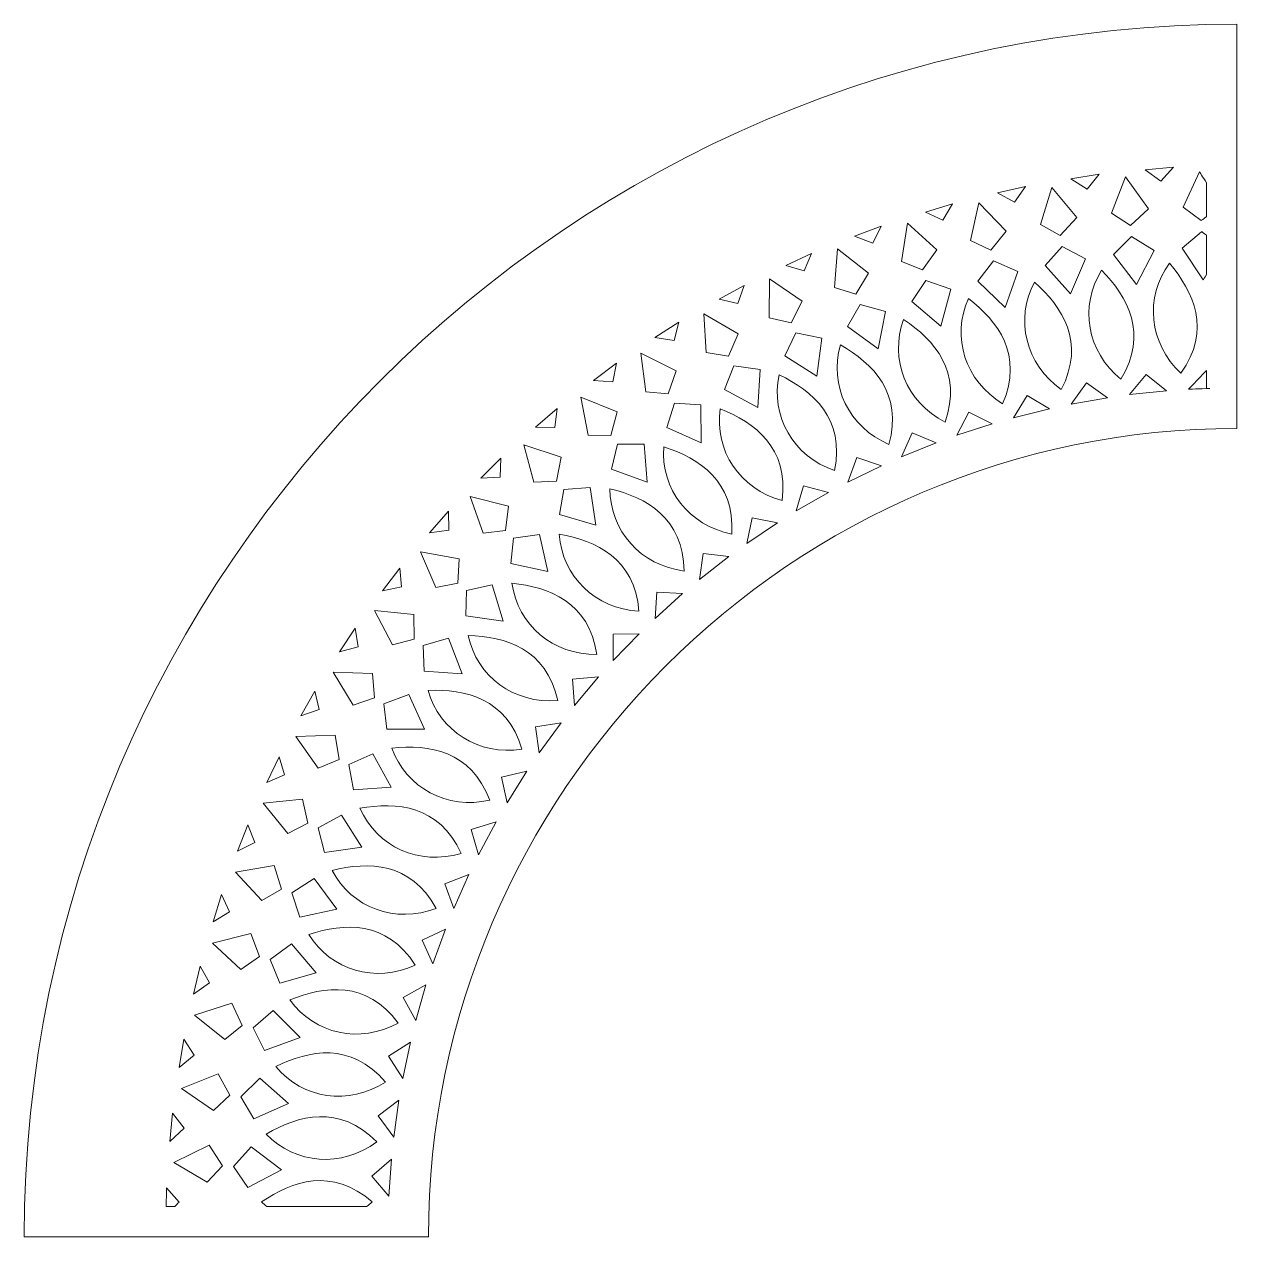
# Model space of a CAD drawing. Header units: millimetres. Extents: x -3527 to 3527, y -2807 to 2334.
# Drawn here: x -3527 to -2927, y 1734 to 2334 of the extents above; entities that cross this region are included whole.
import ezdxf

# ---------------------------------------------------------------- set-up
doc = ezdxf.new("R2010")
doc.units = ezdxf.units.MM
doc.header["$MEASUREMENT"] = 0
doc.layers.add('Katman 1', color=7, linetype='Continuous')

msp = doc.modelspace()

# ---------------------------------------------------------------- linework, layer by layer
at = {"layer": 'Katman 1', "color": 250, "lineweight": 20}
for points in [[(-3526.5674, 1734.3798), (-3526.5674, 2064.3809), (-3256.5676, 2334.3808), (-2926.5674, 2334.3808)], [(-2926.5674, 2334.3808), (-2926.5674, 2334.3808), (-2926.5674, 2134.3808), (-2926.5674, 2134.3808)], [(-2941.5675, 2239.2562), (-2941.5675, 2239.2562), (-2941.5675, 2255.8973), (-2941.5675, 2255.8973)], [(-2941.5675, 2210.4823), (-2941.5675, 2210.4823), (-2941.5675, 2230.0062), (-2941.5675, 2230.0062)], [(-2941.5675, 2154.112), (-2941.5675, 2154.112), (-2941.5675, 2163.0674), (-2941.5675, 2163.0674)], [(-3326.5674, 1734.3798), (-3326.5674, 1954.381), (-3146.5676, 2134.3808), (-2926.5674, 2134.3808)], [(-3456.3565, 1749.3798), (-3456.3565, 1749.3798), (-3451.9875, 1749.3798), (-3451.9875, 1749.3798)], [(-3406.5537, 1749.3798), (-3406.5537, 1749.3798), (-3357.1308, 1749.3798), (-3357.1308, 1749.3798)], [(-3526.5674, 1734.3798), (-3526.5674, 1734.3798), (-3326.5674, 1734.3798), (-3326.5674, 1734.3798)]]:
    msp.add_open_spline(points, degree=3, dxfattribs=at)
for points, knots in [([(-2957.8041, 2263.5831), (-2957.8041, 2263.5831), (-2971.8685, 2262.4131), (-2971.8685, 2262.4131), (-2971.8685, 2262.4131), (-2964.1802, 2256.7189), (-2964.1802, 2256.7189), (-2964.1802, 2256.7189), (-2957.8041, 2263.5831), (-2957.8041, 2263.5831)], [0, 0, 0, 0, 0.33333333, 0.33333333, 0.33333333, 0.66666667, 0.66666667, 0.66666667, 1, 1, 1, 1]), ([(-2994.6433, 2260.1151), (-2994.6433, 2260.1151), (-3008.5919, 2257.9668), (-3008.5919, 2257.9668), (-3008.5919, 2257.9668), (-3000.5252, 2252.8228), (-3000.5252, 2252.8228), (-3000.5252, 2252.8228), (-2994.6433, 2260.1151), (-2994.6433, 2260.1151)], [0, 0, 0, 0, 0.33333333, 0.33333333, 0.33333333, 0.66666667, 0.66666667, 0.66666667, 1, 1, 1, 1]), ([(-2981.686, 2258.7987), (-2981.686, 2258.7987), (-2970.2545, 2243.001), (-2970.2545, 2243.001), (-2970.2545, 2243.001), (-2979.1581, 2234.7467), (-2979.1581, 2234.7467), (-2979.1581, 2234.7467), (-2988.486, 2240.8553), (-2988.486, 2240.8553), (-2988.486, 2240.8553), (-2981.686, 2258.7987), (-2981.686, 2258.7987)], [0, 0, 0, 0, 0.25, 0.25, 0.25, 0.5, 0.5, 0.5, 0.75, 0.75, 0.75, 1, 1, 1, 1]), ([(-2941.5675, 2239.2562), (-2943.0217, 2238.0857), (-2944.1262, 2237.1965), (-2944.1262, 2237.1965), (-2944.1262, 2237.1965), (-2953.0054, 2243.9408), (-2953.0054, 2243.9408), (-2953.0054, 2243.9408), (-2944.9701, 2261.3659), (-2944.9701, 2261.3659), (-2944.9701, 2261.3659), (-2943.4445, 2258.9139), (-2941.5675, 2255.8973)], [0, 0, 0, 0, 0.25, 0.25, 0.25, 0.5, 0.5, 0.5, 0.75, 0.75, 0.75, 1, 1, 1, 1]), ([(-3031.1509, 2254.0857), (-3031.1509, 2254.0857), (-3044.9156, 2250.9697), (-3044.9156, 2250.9697), (-3044.9156, 2250.9697), (-3036.5098, 2246.4009), (-3036.5098, 2246.4009), (-3036.5098, 2246.4009), (-3031.1509, 2254.0857), (-3031.1509, 2254.0857)], [0, 0, 0, 0, 0.33333333, 0.33333333, 0.33333333, 0.66666667, 0.66666667, 0.66666667, 1, 1, 1, 1]), ([(-3018.1334, 2253.6763), (-3018.1334, 2253.6763), (-3005.6277, 2238.7146), (-3005.6277, 2238.7146), (-3005.6277, 2238.7146), (-3013.9338, 2229.8593), (-3013.9338, 2229.8593), (-3013.9338, 2229.8593), (-3023.6651, 2235.3024), (-3023.6651, 2235.3024), (-3023.6651, 2235.3024), (-3018.1334, 2253.6763), (-3018.1334, 2253.6763)], [0, 0, 0, 0, 0.25, 0.25, 0.25, 0.5, 0.5, 0.5, 0.75, 0.75, 0.75, 1, 1, 1, 1]), ([(-3067.149, 2245.5243), (-3067.149, 2245.5243), (-3080.6628, 2241.4557), (-3080.6628, 2241.4557), (-3080.6628, 2241.4557), (-3071.9587, 2237.4844), (-3071.9587, 2237.4844), (-3071.9587, 2237.4844), (-3067.149, 2245.5243), (-3067.149, 2245.5243)], [0, 0, 0, 0, 0.33333333, 0.33333333, 0.33333333, 0.66666667, 0.66666667, 0.66666667, 1, 1, 1, 1]), ([(-3054.1346, 2246.024), (-3054.1346, 2246.024), (-3040.6157, 2231.9711), (-3040.6157, 2231.9711), (-3040.6157, 2231.9711), (-3048.2839, 2222.5579), (-3048.2839, 2222.5579), (-3048.2839, 2222.5579), (-3058.3712, 2227.3089), (-3058.3712, 2227.3089), (-3058.3712, 2227.3089), (-3054.1346, 2246.024), (-3054.1346, 2246.024)], [0, 0, 0, 0, 0.25, 0.25, 0.25, 0.5, 0.5, 0.5, 0.75, 0.75, 0.75, 1, 1, 1, 1]), ([(-3102.4622, 2234.4727), (-3102.4622, 2234.4727), (-3115.6593, 2229.4714), (-3115.6593, 2229.4714), (-3115.6593, 2229.4714), (-3106.6994, 2226.1169), (-3106.6994, 2226.1169), (-3106.6994, 2226.1169), (-3102.4622, 2234.4727), (-3102.4622, 2234.4727)], [0, 0, 0, 0, 0.33333333, 0.33333333, 0.33333333, 0.66666667, 0.66666667, 0.66666667, 1, 1, 1, 1]), ([(-3089.5144, 2235.879), (-3089.5144, 2235.879), (-3075.0481, 2222.8033), (-3075.0481, 2222.8033), (-3075.0481, 2222.8033), (-3082.041, 2212.8782), (-3082.041, 2212.8782), (-3082.041, 2212.8782), (-3092.4351, 2216.914), (-3092.4351, 2216.914), (-3092.4351, 2216.914), (-3089.5144, 2235.879), (-3089.5144, 2235.879)], [0, 0, 0, 0, 0.25, 0.25, 0.25, 0.5, 0.5, 0.5, 0.75, 0.75, 0.75, 1, 1, 1, 1]), ([(-2978.584, 2229.2844), (-2978.584, 2229.2844), (-2967.4347, 2222.3973), (-2967.4347, 2222.3973), (-2967.4347, 2222.3973), (-2976.1001, 2205.6519), (-2976.1001, 2205.6519), (-2976.1001, 2205.6519), (-2987.6076, 2220.4445), (-2987.6076, 2220.4445), (-2987.6076, 2220.4445), (-2978.584, 2229.2844), (-2978.584, 2229.2844)], [0, 0, 0, 0, 0.25, 0.25, 0.25, 0.5, 0.5, 0.5, 0.75, 0.75, 0.75, 1, 1, 1, 1]), ([(-2941.5675, 2210.4823), (-2942.4899, 2208.9687), (-2943.1053, 2207.959), (-2943.1053, 2207.959), (-2943.1053, 2207.959), (-2953.5527, 2223.5185), (-2953.5527, 2223.5185), (-2953.5527, 2223.5185), (-2943.9344, 2231.7073), (-2943.9344, 2231.7073), (-2943.9344, 2231.7073), (-2942.944, 2230.9954), (-2941.5675, 2230.0062)], [0, 0, 0, 0, 0.25, 0.25, 0.25, 0.5, 0.5, 0.5, 0.75, 0.75, 0.75, 1, 1, 1, 1]), ([(-3136.9185, 2220.9847), (-3136.9185, 2220.9847), (-3149.7345, 2215.075), (-3149.7345, 2215.075), (-3149.7345, 2215.075), (-3140.5624, 2212.3537), (-3140.5624, 2212.3537), (-3140.5624, 2212.3537), (-3136.9185, 2220.9847), (-3136.9185, 2220.9847)], [0, 0, 0, 0, 0.33333333, 0.33333333, 0.33333333, 0.66666667, 0.66666667, 0.66666667, 1, 1, 1, 1]), ([(-3124.1003, 2223.2908), (-3124.1003, 2223.2908), (-3108.7572, 2211.2561), (-3108.7572, 2211.2561), (-3108.7572, 2211.2561), (-3115.0406, 2200.8673), (-3115.0406, 2200.8673), (-3115.0406, 2200.8673), (-3125.691, 2204.1682), (-3125.691, 2204.1682), (-3125.691, 2204.1682), (-3124.1003, 2223.2908), (-3124.1003, 2223.2908)], [0, 0, 0, 0, 0.25, 0.25, 0.25, 0.5, 0.5, 0.5, 0.75, 0.75, 0.75, 1, 1, 1, 1]), ([(-3012.9801, 2224.4503), (-3012.9801, 2224.4503), (-3001.3775, 2218.3578), (-3001.3775, 2218.3578), (-3001.3775, 2218.3578), (-3008.8537, 2201.0487), (-3008.8537, 2201.0487), (-3008.8537, 2201.0487), (-3021.365, 2215.0025), (-3021.365, 2215.0025), (-3021.365, 2215.0025), (-3012.9801, 2224.4503), (-3012.9801, 2224.4503)], [0, 0, 0, 0, 0.25, 0.25, 0.25, 0.5, 0.5, 0.5, 0.75, 0.75, 0.75, 1, 1, 1, 1]), ([(-3046.9551, 2217.2287), (-3046.9551, 2217.2287), (-3034.9559, 2211.9603), (-3034.9559, 2211.9603), (-3034.9559, 2211.9603), (-3041.2064, 2194.1719), (-3041.2064, 2194.1719), (-3041.2064, 2194.1719), (-3054.6607, 2207.219), (-3054.6607, 2207.219), (-3054.6607, 2207.219), (-3046.9551, 2217.2287), (-3046.9551, 2217.2287)], [0, 0, 0, 0, 0.25, 0.25, 0.25, 0.5, 0.5, 0.5, 0.75, 0.75, 0.75, 1, 1, 1, 1]), ([(-2959.9133, 2216.1549), (-2948.0412, 2202.0624), (-2938.9162, 2183.2372), (-2954.1842, 2161.6462), (-2970.0112, 2176.5267), (-2972.2382, 2199.2541), (-2959.9133, 2216.1549)], [0, 0, 0, 0, 0.5, 0.5, 0.5, 1, 1, 1, 1]), ([(-3157.7238, 2208.3206), (-3157.7238, 2208.3206), (-3141.5786, 2197.3855), (-3141.5786, 2197.3855), (-3141.5786, 2197.3855), (-3147.122, 2186.5838), (-3147.122, 2186.5838), (-3147.122, 2186.5838), (-3157.9767, 2189.1337), (-3157.9767, 2189.1337), (-3157.9767, 2189.1337), (-3157.7238, 2208.3206), (-3157.7238, 2208.3206)], [0, 0, 0, 0, 0.25, 0.25, 0.25, 0.5, 0.5, 0.5, 0.75, 0.75, 0.75, 1, 1, 1, 1]), ([(-2993.439, 2212.6552), (-2980.6127, 2199.4252), (-2970.1968, 2181.2824), (-2983.9215, 2158.6789), (-3000.748, 2172.4192), (-3004.555, 2194.9359), (-2993.439, 2212.6552)], [0, 0, 0, 0, 0.5, 0.5, 0.5, 1, 1, 1, 1]), ([(-3170.3499, 2205.126), (-3170.3499, 2205.126), (-3182.7225, 2198.3367), (-3182.7225, 2198.3367), (-3182.7225, 2198.3367), (-3173.3829, 2196.2618), (-3173.3829, 2196.2618), (-3173.3829, 2196.2618), (-3170.3499, 2205.126), (-3170.3499, 2205.126)], [0, 0, 0, 0, 0.33333333, 0.33333333, 0.33333333, 0.66666667, 0.66666667, 0.66666667, 1, 1, 1, 1]), ([(-3080.3437, 2207.6547), (-3080.3437, 2207.6547), (-3068.0062, 2203.2362), (-3068.0062, 2203.2362), (-3068.0062, 2203.2362), (-3073.0007, 2185.0551), (-3073.0007, 2185.0551), (-3073.0007, 2185.0551), (-3087.3322, 2197.1318), (-3087.3322, 2197.1318), (-3087.3322, 2197.1318), (-3080.3437, 2207.6547), (-3080.3437, 2207.6547)], [0, 0, 0, 0, 0.25, 0.25, 0.25, 0.5, 0.5, 0.5, 0.75, 0.75, 0.75, 1, 1, 1, 1]), ([(-3026.6389, 2206.8254), (-3012.921, 2194.5224), (-3001.2649, 2177.1503), (-3013.3794, 2153.6445), (-3031.1234, 2166.1776), (-3036.4918, 2188.3739), (-3026.6389, 2206.8254)], [0, 0, 0, 0, 0.5, 0.5, 0.5, 1, 1, 1, 1]), ([(-3059.3513, 2198.6939), (-3044.8086, 2187.3778), (-3031.969, 2170.8611), (-3042.4144, 2146.5675), (-3060.9894, 2157.8323), (-3067.893, 2179.6), (-3059.3513, 2198.6939)], [0, 0, 0, 0, 0.5, 0.5, 0.5, 1, 1, 1, 1]), ([(-3190.2212, 2191.0415), (-3190.2212, 2191.0415), (-3173.3524, 2181.2592), (-3173.3524, 2181.2592), (-3173.3524, 2181.2592), (-3178.1289, 2170.0971), (-3178.1289, 2170.0971), (-3178.1289, 2170.0971), (-3189.135, 2171.8837), (-3189.135, 2171.8837), (-3189.135, 2171.8837), (-3190.2212, 2191.0415), (-3190.2212, 2191.0415)], [0, 0, 0, 0, 0.25, 0.25, 0.25, 0.5, 0.5, 0.5, 0.75, 0.75, 0.75, 1, 1, 1, 1]), ([(-3112.9831, 2195.7749), (-3112.9831, 2195.7749), (-3100.3674, 2192.2278), (-3100.3674, 2192.2278), (-3100.3674, 2192.2278), (-3104.0815, 2173.7426), (-3104.0815, 2173.7426), (-3104.0815, 2173.7426), (-3119.2206, 2184.7902), (-3119.2206, 2184.7902), (-3119.2206, 2184.7902), (-3112.9831, 2195.7749), (-3112.9831, 2195.7749)], [0, 0, 0, 0, 0.25, 0.25, 0.25, 0.5, 0.5, 0.5, 0.75, 0.75, 0.75, 1, 1, 1, 1]), ([(-3202.5936, 2186.9739), (-3202.5936, 2186.9739), (-3214.4625, 2179.338), (-3214.4625, 2179.338), (-3214.4625, 2179.338), (-3205.0009, 2177.9197), (-3205.0009, 2177.9197), (-3205.0009, 2177.9197), (-3202.5936, 2186.9739), (-3202.5936, 2186.9739)], [0, 0, 0, 0, 0.33333333, 0.33333333, 0.33333333, 0.66666667, 0.66666667, 0.66666667, 1, 1, 1, 1]), ([(-3091.4168, 2188.3004), (-3076.1201, 2178.0262), (-3062.1597, 2162.4454), (-3070.8849, 2137.4824), (-3090.2005, 2147.424), (-3098.6058, 2168.6571), (-3091.4168, 2188.3004)], [0, 0, 0, 0, 0.5, 0.5, 0.5, 1, 1, 1, 1]), ([(-3144.7143, 2181.6472), (-3144.7143, 2181.6472), (-3131.8819, 2178.9888), (-3131.8819, 2178.9888), (-3131.8819, 2178.9888), (-3134.2975, 2160.2896), (-3134.2975, 2160.2896), (-3134.2975, 2160.2896), (-3150.1703, 2170.2542), (-3150.1703, 2170.2542), (-3150.1703, 2170.2542), (-3144.7143, 2181.6472), (-3144.7143, 2181.6472)], [0, 0, 0, 0, 0.25, 0.25, 0.25, 0.5, 0.5, 0.5, 0.75, 0.75, 0.75, 1, 1, 1, 1]), ([(-3122.6791, 2175.6953), (-3106.703, 2166.5132), (-3091.6897, 2151.9442), (-3098.6524, 2126.4333), (-3118.6144, 2135.0034), (-3128.4803, 2155.5984), (-3122.6791, 2175.6953)], [0, 0, 0, 0, 0.5, 0.5, 0.5, 1, 1, 1, 1]), ([(-3233.4926, 2166.6168), (-3233.4926, 2166.6168), (-3244.7999, 2158.1716), (-3244.7999, 2158.1716), (-3244.7999, 2158.1716), (-3235.2625, 2157.4167), (-3235.2625, 2157.4167), (-3235.2625, 2157.4167), (-3233.4926, 2166.6168), (-3233.4926, 2166.6168)], [0, 0, 0, 0, 0.33333333, 0.33333333, 0.33333333, 0.66666667, 0.66666667, 0.66666667, 1, 1, 1, 1]), ([(-3221.434, 2171.5375), (-3221.434, 2171.5375), (-3203.924, 2162.9558), (-3203.924, 2162.9558), (-3203.924, 2162.9558), (-3207.9102, 2151.4877), (-3207.9102, 2151.4877), (-3207.9102, 2151.4877), (-3219.0141, 2152.5021), (-3219.0141, 2152.5021), (-3219.0141, 2152.5021), (-3221.434, 2171.5375), (-3221.434, 2171.5375)], [0, 0, 0, 0, 0.25, 0.25, 0.25, 0.5, 0.5, 0.5, 0.75, 0.75, 0.75, 1, 1, 1, 1]), ([(-3175.3827, 2165.3406), (-3175.3827, 2165.3406), (-3162.3961, 2163.5838), (-3162.3961, 2163.5838), (-3162.3961, 2163.5838), (-3163.5014, 2144.7615), (-3163.5014, 2144.7615), (-3163.5014, 2144.7615), (-3180.0307, 2153.5947), (-3180.0307, 2153.5947), (-3180.0307, 2153.5947), (-3175.3827, 2165.3406), (-3175.3827, 2165.3406)], [0, 0, 0, 0, 0.25, 0.25, 0.25, 0.5, 0.5, 0.5, 0.75, 0.75, 0.75, 1, 1, 1, 1]), ([(-3152.986, 2160.9402), (-3136.4083, 2152.895), (-3120.4153, 2139.4087), (-3125.5815, 2113.4743), (-3146.0927, 2120.6309), (-3157.3712, 2140.4876), (-3152.986, 2160.9402)], [0, 0, 0, 0, 0.5, 0.5, 0.5, 1, 1, 1, 1]), ([(-2971.3296, 2161.1033), (-2971.3296, 2161.1033), (-2961.3275, 2153.0398), (-2961.3275, 2153.0398), (-2961.3275, 2153.0398), (-2979.6107, 2151.1182), (-2979.6107, 2151.1182), (-2979.6107, 2151.1182), (-2971.3296, 2161.1033), (-2971.3296, 2161.1033)], [0, 0, 0, 0, 0.33333333, 0.33333333, 0.33333333, 0.66666667, 0.66666667, 0.66666667, 1, 1, 1, 1]), ([(-2939.8377, 2154.1724), (-2944.8431, 2153.9976), (-2950.4112, 2153.8032), (-2950.4112, 2153.8032), (-2950.4112, 2153.8032), (-2942.6054, 2161.9803), (-2941.5675, 2163.0674)], [0, 0, 0, 0, 0.5, 0.5, 0.5, 1, 1, 1, 1]), ([(-3000.9873, 2156.9414), (-3000.9873, 2156.9414), (-2990.4471, 2149.5953), (-2990.4471, 2149.5953), (-2990.4471, 2149.5953), (-3008.5517, 2146.4029), (-3008.5517, 2146.4029), (-3008.5517, 2146.4029), (-3000.9873, 2156.9414), (-3000.9873, 2156.9414)], [0, 0, 0, 0, 0.33333333, 0.33333333, 0.33333333, 0.66666667, 0.66666667, 0.66666667, 1, 1, 1, 1]), ([(-3251.2103, 2149.9038), (-3251.2103, 2149.9038), (-3233.1443, 2142.5644), (-3233.1443, 2142.5644), (-3233.1443, 2142.5644), (-3236.3209, 2130.8462), (-3236.3209, 2130.8462), (-3236.3209, 2130.8462), (-3247.4685, 2131.0835), (-3247.4685, 2131.0835), (-3247.4685, 2131.0835), (-3251.2103, 2149.9038), (-3251.2103, 2149.9038)], [0, 0, 0, 0, 0.25, 0.25, 0.25, 0.5, 0.5, 0.5, 0.75, 0.75, 0.75, 1, 1, 1, 1]), ([(-3030.2824, 2150.7208), (-3030.2824, 2150.7208), (-3019.2554, 2144.1278), (-3019.2554, 2144.1278), (-3019.2554, 2144.1278), (-3037.0933, 2139.6803), (-3037.0933, 2139.6803), (-3037.0933, 2139.6803), (-3030.2824, 2150.7208), (-3030.2824, 2150.7208)], [0, 0, 0, 0, 0.33333333, 0.33333333, 0.33333333, 0.66666667, 0.66666667, 0.66666667, 1, 1, 1, 1]), ([(-3262.8963, 2144.1539), (-3262.8963, 2144.1539), (-3273.5869, 2134.9405), (-3273.5869, 2134.9405), (-3273.5869, 2134.9405), (-3264.0201, 2134.8528), (-3264.0201, 2134.8528), (-3264.0201, 2134.8528), (-3262.8963, 2144.1539), (-3262.8963, 2144.1539)], [0, 0, 0, 0, 0.33333333, 0.33333333, 0.33333333, 0.66666667, 0.66666667, 0.66666667, 1, 1, 1, 1]), ([(-3204.8389, 2146.9343), (-3204.8389, 2146.9343), (-3191.7614, 2146.0877), (-3191.7614, 2146.0877), (-3191.7614, 2146.0877), (-3191.551, 2127.2342), (-3191.551, 2127.2342), (-3191.551, 2127.2342), (-3208.6562, 2134.8928), (-3208.6562, 2134.8928), (-3208.6562, 2134.8928), (-3204.8389, 2146.9343), (-3204.8389, 2146.9343)], [0, 0, 0, 0, 0.25, 0.25, 0.25, 0.5, 0.5, 0.5, 0.75, 0.75, 0.75, 1, 1, 1, 1]), ([(-3182.1898, 2144.107), (-3165.0913, 2137.2377), (-3148.1965, 2124.8999), (-3151.541, 2098.6683), (-3172.5014, 2104.3767), (-3185.1376, 2123.3983), (-3182.1898, 2144.107)], [0, 0, 0, 0, 0.5, 0.5, 0.5, 1, 1, 1, 1]), ([(-3059.0722, 2142.4718), (-3059.0722, 2142.4718), (-3047.6122, 2136.6641), (-3047.6122, 2136.6641), (-3047.6122, 2136.6641), (-3065.0964, 2130.9831), (-3065.0964, 2130.9831), (-3065.0964, 2130.9831), (-3059.0722, 2142.4718), (-3059.0722, 2142.4718)], [0, 0, 0, 0, 0.33333333, 0.33333333, 0.33333333, 0.66666667, 0.66666667, 0.66666667, 1, 1, 1, 1]), ([(-3087.2165, 2132.2346), (-3087.2165, 2132.2346), (-3075.3793, 2127.2405), (-3075.3793, 2127.2405), (-3075.3793, 2127.2405), (-3092.4246, 2120.3537), (-3092.4246, 2120.3537), (-3092.4246, 2120.3537), (-3087.2165, 2132.2346), (-3087.2165, 2132.2346)], [0, 0, 0, 0, 0.33333333, 0.33333333, 0.33333333, 0.66666667, 0.66666667, 0.66666667, 1, 1, 1, 1]), ([(-3279.405, 2126.2456), (-3279.405, 2126.2456), (-3260.8711, 2120.1844), (-3260.8711, 2120.1844), (-3260.8711, 2120.1844), (-3263.2224, 2108.2731), (-3263.2224, 2108.2731), (-3263.2224, 2108.2731), (-3274.3595, 2107.7323), (-3274.3595, 2107.7323), (-3274.3595, 2107.7323), (-3279.405, 2126.2456), (-3279.405, 2126.2456)], [0, 0, 0, 0, 0.25, 0.25, 0.25, 0.5, 0.5, 0.5, 0.75, 0.75, 0.75, 1, 1, 1, 1]), ([(-3232.9394, 2126.5181), (-3232.9394, 2126.5181), (-3219.8347, 2126.5858), (-3219.8347, 2126.5858), (-3219.8347, 2126.5858), (-3218.3097, 2107.7929), (-3218.3097, 2107.7929), (-3218.3097, 2107.7929), (-3235.9074, 2114.2396), (-3235.9074, 2114.2396), (-3235.9074, 2114.2396), (-3232.9394, 2126.5181), (-3232.9394, 2126.5181)], [0, 0, 0, 0, 0.25, 0.25, 0.25, 0.5, 0.5, 0.5, 0.75, 0.75, 0.75, 1, 1, 1, 1]), ([(-3210.1482, 2125.2776), (-3192.6122, 2119.6178), (-3174.8979, 2108.4886), (-3176.4044, 2082.0875), (-3197.712, 2086.32), (-3211.6443, 2104.4137), (-3210.1482, 2125.2776)], [0, 0, 0, 0, 0.5, 0.5, 0.5, 1, 1, 1, 1]), ([(-3290.6614, 2119.6945), (-3290.6614, 2119.6945), (-3300.6833, 2109.7578), (-3300.6833, 2109.7578), (-3300.6833, 2109.7578), (-3291.1336, 2110.3377), (-3291.1336, 2110.3377), (-3291.1336, 2110.3377), (-3290.6614, 2119.6945), (-3290.6614, 2119.6945)], [0, 0, 0, 0, 0.33333333, 0.33333333, 0.33333333, 0.66666667, 0.66666667, 0.66666667, 1, 1, 1, 1]), ([(-3114.5781, 2120.0592), (-3114.5781, 2120.0592), (-3102.4214, 2115.9029), (-3102.4214, 2115.9029), (-3102.4214, 2115.9029), (-3118.9447, 2107.8439), (-3118.9447, 2107.8439), (-3118.9447, 2107.8439), (-3114.5781, 2120.0592), (-3114.5781, 2120.0592)], [0, 0, 0, 0, 0.33333333, 0.33333333, 0.33333333, 0.66666667, 0.66666667, 0.66666667, 1, 1, 1, 1]), ([(-3141.0238, 2106.0047), (-3141.0238, 2106.0047), (-3128.6067, 2102.7066), (-3128.6067, 2102.7066), (-3128.6067, 2102.7066), (-3144.5276, 2093.5146), (-3144.5276, 2093.5146), (-3144.5276, 2093.5146), (-3141.0238, 2106.0047), (-3141.0238, 2106.0047)], [0, 0, 0, 0, 0.33333333, 0.33333333, 0.33333333, 0.66666667, 0.66666667, 0.66666667, 1, 1, 1, 1]), ([(-3305.8807, 2100.6784), (-3305.8807, 2100.6784), (-3286.9691, 2095.9247), (-3286.9691, 2095.9247), (-3286.9691, 2095.9247), (-3288.4838, 2083.8784), (-3288.4838, 2083.8784), (-3288.4838, 2083.8784), (-3299.556, 2082.5621), (-3299.556, 2082.5621), (-3299.556, 2082.5621), (-3305.8807, 2100.6784), (-3305.8807, 2100.6784)], [0, 0, 0, 0, 0.25, 0.25, 0.25, 0.5, 0.5, 0.5, 0.75, 0.75, 0.75, 1, 1, 1, 1]), ([(-3259.5473, 2104.1914), (-3259.5473, 2104.1914), (-3246.4792, 2105.1731), (-3246.4792, 2105.1731), (-3246.4792, 2105.1731), (-3243.647, 2086.5324), (-3243.647, 2086.5324), (-3243.647, 2086.5324), (-3261.6516, 2091.7359), (-3261.6516, 2091.7359), (-3261.6516, 2091.7359), (-3259.5473, 2104.1914), (-3259.5473, 2104.1914)], [0, 0, 0, 0, 0.25, 0.25, 0.25, 0.5, 0.5, 0.5, 0.75, 0.75, 0.75, 1, 1, 1, 1]), ([(-3236.7251, 2104.5438), (-3218.837, 2100.121), (-3200.3895, 2090.2546), (-3200.0507, 2063.8128), (-3221.6016, 2066.5486), (-3236.7622, 2083.6264), (-3236.7251, 2104.5438)], [0, 0, 0, 0, 0.5, 0.5, 0.5, 1, 1, 1, 1]), ([(-3316.6527, 2093.358), (-3316.6527, 2093.358), (-3325.957, 2082.7464), (-3325.957, 2082.7464), (-3325.957, 2082.7464), (-3316.4711, 2083.991), (-3316.4711, 2083.991), (-3316.4711, 2083.991), (-3316.6527, 2093.358), (-3316.6527, 2093.358)], [0, 0, 0, 0, 0.33333333, 0.33333333, 0.33333333, 0.66666667, 0.66666667, 0.66666667, 1, 1, 1, 1]), ([(-3166.4246, 2090.1397), (-3166.4246, 2090.1397), (-3153.8077, 2087.7158), (-3153.8077, 2087.7158), (-3153.8077, 2087.7158), (-3169.0487, 2077.4356), (-3169.0487, 2077.4356), (-3169.0487, 2077.4356), (-3166.4246, 2090.1397), (-3166.4246, 2090.1397)], [0, 0, 0, 0, 0.33333333, 0.33333333, 0.33333333, 0.66666667, 0.66666667, 0.66666667, 1, 1, 1, 1]), ([(-3261.7909, 2082.0066), (-3243.6378, 2078.8424), (-3224.5471, 2070.2869), (-3222.3646, 2043.9331), (-3244.0539, 2045.1589), (-3260.3687, 2061.1376), (-3261.7909, 2082.0066)], [0, 0, 0, 0, 0.5, 0.5, 0.5, 1, 1, 1, 1]), ([(-3284.5329, 2080.0631), (-3284.5329, 2080.0631), (-3271.5652, 2081.9539), (-3271.5652, 2081.9539), (-3271.5652, 2081.9539), (-3267.4395, 2063.5562), (-3267.4395, 2063.5562), (-3267.4395, 2063.5562), (-3285.7632, 2067.4911), (-3285.7632, 2067.4911), (-3285.7632, 2067.4911), (-3284.5329, 2080.0631), (-3284.5329, 2080.0631)], [0, 0, 0, 0, 0.25, 0.25, 0.25, 0.5, 0.5, 0.5, 0.75, 0.75, 0.75, 1, 1, 1, 1]), ([(-3330.5084, 2073.3265), (-3330.5084, 2073.3265), (-3311.3113, 2069.9037), (-3311.3113, 2069.9037), (-3311.3113, 2069.9037), (-3311.982, 2057.781), (-3311.982, 2057.781), (-3311.982, 2057.781), (-3322.9354, 2055.6955), (-3322.9354, 2055.6955), (-3322.9354, 2055.6955), (-3330.5084, 2073.3265), (-3330.5084, 2073.3265)], [0, 0, 0, 0, 0.25, 0.25, 0.25, 0.5, 0.5, 0.5, 0.75, 0.75, 0.75, 1, 1, 1, 1]), ([(-3190.6569, 2072.5415), (-3190.6569, 2072.5415), (-3177.9017, 2071.0036), (-3177.9017, 2071.0036), (-3177.9017, 2071.0036), (-3192.3884, 2059.6853), (-3192.3884, 2059.6853), (-3192.3884, 2059.6853), (-3190.6569, 2072.5415), (-3190.6569, 2072.5415)], [0, 0, 0, 0, 0.33333333, 0.33333333, 0.33333333, 0.66666667, 0.66666667, 0.66666667, 1, 1, 1, 1]), ([(-3340.7435, 2065.2726), (-3340.7435, 2065.2726), (-3349.285, 2054.0378), (-3349.285, 2054.0378), (-3349.285, 2054.0378), (-3339.9089, 2055.9411), (-3339.9089, 2055.9411), (-3339.9089, 2055.9411), (-3340.7435, 2065.2726), (-3340.7435, 2065.2726)], [0, 0, 0, 0, 0.33333333, 0.33333333, 0.33333333, 0.66666667, 0.66666667, 0.66666667, 1, 1, 1, 1]), ([(-3307.7746, 2054.2506), (-3307.7746, 2054.2506), (-3294.9703, 2057.0414), (-3294.9703, 2057.0414), (-3294.9703, 2057.0414), (-3289.5714, 2038.9763), (-3289.5714, 2038.9763), (-3289.5714, 2038.9763), (-3308.1249, 2041.6234), (-3308.1249, 2041.6234), (-3308.1249, 2041.6234), (-3307.7746, 2054.2506), (-3307.7746, 2054.2506)], [0, 0, 0, 0, 0.25, 0.25, 0.25, 0.5, 0.5, 0.5, 0.75, 0.75, 0.75, 1, 1, 1, 1]), ([(-3285.2235, 2057.7758), (-3266.894, 2055.8856), (-3247.2529, 2048.6826), (-3243.2374, 2022.5452), (-3264.9593, 2022.2551), (-3282.3491, 2037.0568), (-3285.2235, 2057.7758)], [0, 0, 0, 0, 0.5, 0.5, 0.5, 1, 1, 1, 1]), ([(-3213.6025, 2053.2958), (-3213.6025, 2053.2958), (-3200.7711, 2052.6514), (-3200.7711, 2052.6514), (-3200.7711, 2052.6514), (-3214.433, 2040.3502), (-3214.433, 2040.3502), (-3214.433, 2040.3502), (-3213.6025, 2053.2958), (-3213.6025, 2053.2958)], [0, 0, 0, 0, 0.33333333, 0.33333333, 0.33333333, 0.66666667, 0.66666667, 0.66666667, 1, 1, 1, 1]), ([(-3353.1681, 2044.3234), (-3353.1681, 2044.3234), (-3333.779, 2042.248), (-3333.779, 2042.248), (-3333.779, 2042.248), (-3333.6025, 2030.1081), (-3333.6025, 2030.1081), (-3333.6025, 2030.1081), (-3344.3837, 2027.2636), (-3344.3837, 2027.2636), (-3344.3837, 2027.2636), (-3353.1681, 2044.3234), (-3353.1681, 2044.3234)], [0, 0, 0, 0, 0.25, 0.25, 0.25, 0.5, 0.5, 0.5, 0.75, 0.75, 0.75, 1, 1, 1, 1]), ([(-3362.8165, 2035.5751), (-3362.8165, 2035.5751), (-3370.5535, 2023.7719), (-3370.5535, 2023.7719), (-3370.5535, 2023.7719), (-3361.333, 2026.3245), (-3361.333, 2026.3245), (-3361.333, 2026.3245), (-3362.8165, 2035.5751), (-3362.8165, 2035.5751)], [0, 0, 0, 0, 0.33333333, 0.33333333, 0.33333333, 0.66666667, 0.66666667, 0.66666667, 1, 1, 1, 1]), ([(-3329.159, 2026.8797), (-3329.159, 2026.8797), (-3316.5807, 2030.5569), (-3316.5807, 2030.5569), (-3316.5807, 2030.5569), (-3309.9347, 2012.9124), (-3309.9347, 2012.9124), (-3309.9347, 2012.9124), (-3328.6277, 2014.2588), (-3328.6277, 2014.2588), (-3328.6277, 2014.2588), (-3329.159, 2026.8797), (-3329.159, 2026.8797)], [0, 0, 0, 0, 0.25, 0.25, 0.25, 0.5, 0.5, 0.5, 0.75, 0.75, 0.75, 1, 1, 1, 1]), ([(-3306.9088, 2031.9694), (-3288.4921, 2031.3624), (-3268.3964, 2025.5471), (-3262.5674, 1999.7535), (-3284.2162, 1997.9488), (-3302.5961, 2011.5014), (-3306.9088, 2031.9694)], [0, 0, 0, 0, 0.5, 0.5, 0.5, 1, 1, 1, 1]), ([(-3235.1498, 2032.4964), (-3235.1498, 2032.4964), (-3222.3047, 2032.7486), (-3222.3047, 2032.7486), (-3222.3047, 2032.7486), (-3235.0752, 2019.5244), (-3235.0752, 2019.5244), (-3235.0752, 2019.5244), (-3235.1498, 2032.4964), (-3235.1498, 2032.4964)], [0, 0, 0, 0, 0.33333333, 0.33333333, 0.33333333, 0.66666667, 0.66666667, 0.66666667, 1, 1, 1, 1]), ([(-3373.7495, 2013.8102), (-3373.7495, 2013.8102), (-3354.2629, 2013.0924), (-3354.2629, 2013.0924), (-3354.2629, 2013.0924), (-3353.2399, 2000.9944), (-3353.2399, 2000.9944), (-3353.2399, 2000.9944), (-3363.7965, 1997.4047), (-3363.7965, 1997.4047), (-3363.7965, 1997.4047), (-3373.7495, 2013.8102), (-3373.7495, 2013.8102)], [0, 0, 0, 0, 0.25, 0.25, 0.25, 0.5, 0.5, 0.5, 0.75, 0.75, 0.75, 1, 1, 1, 1]), ([(-3255.1937, 2010.2446), (-3255.1937, 2010.2446), (-3242.3974, 2011.3922), (-3242.3974, 2011.3922), (-3242.3974, 2011.3922), (-3254.2144, 1997.3093), (-3254.2144, 1997.3093), (-3254.2144, 1997.3093), (-3255.1937, 2010.2446), (-3255.1937, 2010.2446)], [0, 0, 0, 0, 0.33333333, 0.33333333, 0.33333333, 0.66666667, 0.66666667, 0.66666667, 1, 1, 1, 1]), ([(-3382.7642, 2004.4102), (-3382.7642, 2004.4102), (-3389.6589, 1992.096), (-3389.6589, 1992.096), (-3389.6589, 1992.096), (-3380.639, 1995.2857), (-3380.639, 1995.2857), (-3380.639, 1995.2857), (-3382.7642, 2004.4102), (-3382.7642, 2004.4102)], [0, 0, 0, 0, 0.33333333, 0.33333333, 0.33333333, 0.66666667, 0.66666667, 0.66666667, 1, 1, 1, 1]), ([(-3326.7411, 2004.7132), (-3308.3269, 2005.3924), (-3287.8745, 2000.993), (-3280.2605, 1975.6689), (-3301.7306, 1972.3584), (-3321.0111, 1984.5959), (-3326.7411, 2004.7132)], [0, 0, 0, 0, 0.5, 0.5, 0.5, 1, 1, 1, 1]), ([(-3348.5821, 1998.0839), (-3348.5821, 1998.0839), (-3336.2909, 2002.6295), (-3336.2909, 2002.6295), (-3336.2909, 2002.6295), (-3328.4303, 1985.4916), (-3328.4303, 1985.4916), (-3328.4303, 1985.4916), (-3347.1717, 1985.5308), (-3347.1717, 1985.5308), (-3347.1717, 1985.5308), (-3348.5821, 1998.0839), (-3348.5821, 1998.0839)], [0, 0, 0, 0, 0.25, 0.25, 0.25, 0.5, 0.5, 0.5, 0.75, 0.75, 0.75, 1, 1, 1, 1]), ([(-3273.6365, 1986.6488), (-3273.6365, 1986.6488), (-3260.9515, 1988.6863), (-3260.9515, 1988.6863), (-3260.9515, 1988.6863), (-3271.7573, 1973.8134), (-3271.7573, 1973.8134), (-3271.7573, 1973.8134), (-3273.6365, 1986.6488), (-3273.6365, 1986.6488)], [0, 0, 0, 0, 0.33333333, 0.33333333, 0.33333333, 0.66666667, 0.66666667, 0.66666667, 1, 1, 1, 1]), ([(-3392.1523, 1981.9357), (-3392.1523, 1981.9357), (-3372.663, 1982.5789), (-3372.663, 1982.5789), (-3372.663, 1982.5789), (-3370.7987, 1970.5818), (-3370.7987, 1970.5818), (-3370.7987, 1970.5818), (-3381.0791, 1966.2645), (-3381.0791, 1966.2645), (-3381.0791, 1966.2645), (-3392.1523, 1981.9357), (-3392.1523, 1981.9357)], [0, 0, 0, 0, 0.25, 0.25, 0.25, 0.5, 0.5, 0.5, 0.75, 0.75, 0.75, 1, 1, 1, 1]), ([(-3344.6238, 1976.14), (-3326.3018, 1978.102), (-3305.5924, 1975.1401), (-3296.2304, 1950.4087), (-3317.4173, 1945.6087), (-3337.5045, 1956.4714), (-3344.6238, 1976.14)], [0, 0, 0, 0, 0.5, 0.5, 0.5, 1, 1, 1, 1]), ([(-3400.4893, 1971.9297), (-3400.4893, 1971.9297), (-3406.5082, 1959.1646), (-3406.5082, 1959.1646), (-3406.5082, 1959.1646), (-3397.7328, 1962.9757), (-3397.7328, 1962.9757), (-3397.7328, 1962.9757), (-3400.4893, 1971.9297), (-3400.4893, 1971.9297)], [0, 0, 0, 0, 0.33333333, 0.33333333, 0.33333333, 0.66666667, 0.66666667, 0.66666667, 1, 1, 1, 1]), ([(-3365.9492, 1968.0032), (-3365.9492, 1968.0032), (-3354.005, 1973.3952), (-3354.005, 1973.3952), (-3354.005, 1973.3952), (-3344.968, 1956.8474), (-3344.968, 1956.8474), (-3344.968, 1956.8474), (-3363.6665, 1955.5791), (-3363.6665, 1955.5791), (-3363.6665, 1955.5791), (-3365.9492, 1968.0032), (-3365.9492, 1968.0032)], [0, 0, 0, 0, 0.25, 0.25, 0.25, 0.5, 0.5, 0.5, 0.75, 0.75, 0.75, 1, 1, 1, 1]), ([(-3290.3885, 1961.824), (-3290.3885, 1961.824), (-3277.8765, 1964.7413), (-3277.8765, 1964.7413), (-3277.8765, 1964.7413), (-3287.6185, 1949.1509), (-3287.6185, 1949.1509), (-3287.6185, 1949.1509), (-3290.3885, 1961.824), (-3290.3885, 1961.824)], [0, 0, 0, 0, 0.33333333, 0.33333333, 0.33333333, 0.66666667, 0.66666667, 0.66666667, 1, 1, 1, 1]), ([(-3408.2868, 1948.8551), (-3408.2868, 1948.8551), (-3388.8898, 1950.8562), (-3388.8898, 1950.8562), (-3388.8898, 1950.8562), (-3386.1931, 1939.0184), (-3386.1931, 1939.0184), (-3386.1931, 1939.0184), (-3396.1474, 1933.9945), (-3396.1474, 1933.9945), (-3396.1474, 1933.9945), (-3408.2868, 1948.8551), (-3408.2868, 1948.8551)], [0, 0, 0, 0, 0.25, 0.25, 0.25, 0.5, 0.5, 0.5, 0.75, 0.75, 0.75, 1, 1, 1, 1]), ([(-3360.4698, 1946.3889), (-3342.3293, 1949.6243), (-3321.4637, 1948.1141), (-3310.3993, 1924.0961), (-3331.1998, 1917.8298), (-3351.9958, 1927.2649), (-3360.4698, 1946.3889)], [0, 0, 0, 0, 0.5, 0.5, 0.5, 1, 1, 1, 1]), ([(-3415.9055, 1938.292), (-3415.9055, 1938.292), (-3421.0193, 1925.1381), (-3421.0193, 1925.1381), (-3421.0193, 1925.1381), (-3412.5311, 1929.552), (-3412.5311, 1929.552), (-3412.5311, 1929.552), (-3415.9055, 1938.292), (-3415.9055, 1938.292)], [0, 0, 0, 0, 0.33333333, 0.33333333, 0.33333333, 0.66666667, 0.66666667, 0.66666667, 1, 1, 1, 1]), ([(-3381.1756, 1936.7844), (-3381.1756, 1936.7844), (-3369.6366, 1942.9964), (-3369.6366, 1942.9964), (-3369.6366, 1942.9964), (-3359.4674, 1927.1193), (-3359.4674, 1927.1193), (-3359.4674, 1927.1193), (-3378.0318, 1924.5498), (-3378.0318, 1924.5498), (-3378.0318, 1924.5498), (-3381.1756, 1936.7844), (-3381.1756, 1936.7844)], [0, 0, 0, 0, 0.25, 0.25, 0.25, 0.5, 0.5, 0.5, 0.75, 0.75, 0.75, 1, 1, 1, 1]), ([(-3305.3679, 1935.891), (-3305.3679, 1935.891), (-3293.0899, 1939.6741), (-3293.0899, 1939.6741), (-3293.0899, 1939.6741), (-3301.7206, 1923.4421), (-3301.7206, 1923.4421), (-3301.7206, 1923.4421), (-3305.3679, 1935.891), (-3305.3679, 1935.891)], [0, 0, 0, 0, 0.33333333, 0.33333333, 0.33333333, 0.66666667, 0.66666667, 0.66666667, 1, 1, 1, 1]), ([(-3374.2019, 1915.605), (-3356.3312, 1920.0979), (-3335.4111, 1920.0469), (-3322.6983, 1896.8592), (-3343.011, 1889.1572), (-3364.4145, 1897.1186), (-3374.2019, 1915.605)], [0, 0, 0, 0, 0.5, 0.5, 0.5, 1, 1, 1, 1]), ([(-3422.0744, 1914.7296), (-3422.0744, 1914.7296), (-3402.8643, 1918.0789), (-3402.8643, 1918.0789), (-3402.8643, 1918.0789), (-3399.3484, 1906.458), (-3399.3484, 1906.458), (-3399.3484, 1906.458), (-3408.9279, 1900.752), (-3408.9279, 1900.752), (-3408.9279, 1900.752), (-3422.0744, 1914.7296), (-3422.0744, 1914.7296)], [0, 0, 0, 0, 0.25, 0.25, 0.25, 0.5, 0.5, 0.5, 0.75, 0.75, 0.75, 1, 1, 1, 1]), ([(-3394.1872, 1904.5795), (-3394.1872, 1904.5795), (-3383.1097, 1911.5813), (-3383.1097, 1911.5813), (-3383.1097, 1911.5813), (-3371.8577, 1896.4522), (-3371.8577, 1896.4522), (-3371.8577, 1896.4522), (-3390.1977, 1892.594), (-3390.1977, 1892.594), (-3390.1977, 1892.594), (-3394.1872, 1904.5795), (-3394.1872, 1904.5795)], [0, 0, 0, 0, 0.25, 0.25, 0.25, 0.5, 0.5, 0.5, 0.75, 0.75, 0.75, 1, 1, 1, 1]), ([(-3318.5019, 1908.9764), (-3318.5019, 1908.9764), (-3306.5177, 1913.6067), (-3306.5177, 1913.6067), (-3306.5177, 1913.6067), (-3313.9951, 1896.8122), (-3313.9951, 1896.8122), (-3313.9951, 1896.8122), (-3318.5019, 1908.9764), (-3318.5019, 1908.9764)], [0, 0, 0, 0, 0.33333333, 0.33333333, 0.33333333, 0.66666667, 0.66666667, 0.66666667, 1, 1, 1, 1]), ([(-3428.9377, 1903.6607), (-3428.9377, 1903.6607), (-3433.1215, 1890.1822), (-3433.1215, 1890.1822), (-3433.1215, 1890.1822), (-3424.9618, 1895.1775), (-3424.9618, 1895.1775), (-3424.9618, 1895.1775), (-3428.9377, 1903.6607), (-3428.9377, 1903.6607)], [0, 0, 0, 0, 0.33333333, 0.33333333, 0.33333333, 0.66666667, 0.66666667, 0.66666667, 1, 1, 1, 1]), ([(-3385.7531, 1883.9381), (-3368.2394, 1889.6667), (-3347.3667, 1891.0751), (-3333.0673, 1868.8307), (-3352.7932, 1859.7306), (-3374.7, 1866.1795), (-3385.7531, 1883.9381)], [0, 0, 0, 0, 0.5, 0.5, 0.5, 1, 1, 1, 1]), ([(-3433.4479, 1879.7254), (-3433.4479, 1879.7254), (-3414.5182, 1884.4067), (-3414.5182, 1884.4067), (-3414.5182, 1884.4067), (-3410.2003, 1873.0593), (-3410.2003, 1873.0593), (-3410.2003, 1873.0593), (-3419.3585, 1866.6989), (-3419.3585, 1866.6989), (-3419.3585, 1866.6989), (-3433.4479, 1879.7254), (-3433.4479, 1879.7254)], [0, 0, 0, 0, 0.25, 0.25, 0.25, 0.5, 0.5, 0.5, 0.75, 0.75, 0.75, 1, 1, 1, 1]), ([(-3329.7264, 1881.2111), (-3329.7264, 1881.2111), (-3318.0944, 1886.6661), (-3318.0944, 1886.6661), (-3318.0944, 1886.6661), (-3324.382, 1869.3909), (-3324.382, 1869.3909), (-3324.382, 1869.3909), (-3329.7264, 1881.2111), (-3329.7264, 1881.2111)], [0, 0, 0, 0, 0.33333333, 0.33333333, 0.33333333, 0.66666667, 0.66666667, 0.66666667, 1, 1, 1, 1]), ([(-3404.9207, 1871.5454), (-3404.9207, 1871.5454), (-3394.3585, 1879.3029), (-3394.3585, 1879.3029), (-3394.3585, 1879.3029), (-3382.0786, 1864.9955), (-3382.0786, 1864.9955), (-3382.0786, 1864.9955), (-3400.1048, 1859.8674), (-3400.1048, 1859.8674), (-3400.1048, 1859.8674), (-3404.9207, 1871.5454), (-3404.9207, 1871.5454)], [0, 0, 0, 0, 0.25, 0.25, 0.25, 0.5, 0.5, 0.5, 0.75, 0.75, 0.75, 1, 1, 1, 1]), ([(-3439.5223, 1868.2048), (-3439.5223, 1868.2048), (-3442.7558, 1854.4672), (-3442.7558, 1854.4672), (-3442.7558, 1854.4672), (-3434.9644, 1860.0195), (-3434.9644, 1860.0195), (-3434.9644, 1860.0195), (-3439.5223, 1868.2048), (-3439.5223, 1868.2048)], [0, 0, 0, 0, 0.33333333, 0.33333333, 0.33333333, 0.66666667, 0.66666667, 0.66666667, 1, 1, 1, 1]), ([(-3395.0672, 1851.5426), (-3377.9957, 1858.4789), (-3357.2721, 1861.34), (-3341.4559, 1840.1472), (-3360.499, 1829.6932), (-3382.8022, 1834.5983), (-3395.0672, 1851.5426)], [0, 0, 0, 0, 0.5, 0.5, 0.5, 1, 1, 1, 1]), ([(-3338.9868, 1852.7305), (-3338.9868, 1852.7305), (-3327.7636, 1858.9836), (-3327.7636, 1858.9836), (-3327.7636, 1858.9836), (-3332.8309, 1841.3119), (-3332.8309, 1841.3119), (-3332.8309, 1841.3119), (-3338.9868, 1852.7305), (-3338.9868, 1852.7305)], [0, 0, 0, 0, 0.33333333, 0.33333333, 0.33333333, 0.66666667, 0.66666667, 0.66666667, 1, 1, 1, 1]), ([(-3442.352, 1844.0132), (-3442.352, 1844.0132), (-3423.795, 1850.0035), (-3423.795, 1850.0035), (-3423.795, 1850.0035), (-3418.696, 1838.985), (-3418.696, 1838.985), (-3418.696, 1838.985), (-3427.3882, 1832.0013), (-3427.3882, 1832.0013), (-3427.3882, 1832.0013), (-3442.352, 1844.0132), (-3442.352, 1844.0132)], [0, 0, 0, 0, 0.25, 0.25, 0.25, 0.5, 0.5, 0.5, 0.75, 0.75, 0.75, 1, 1, 1, 1]), ([(-3413.3236, 1837.843), (-3413.3236, 1837.843), (-3403.3283, 1846.3184), (-3403.3283, 1846.3184), (-3403.3283, 1846.3184), (-3390.0803, 1832.9025), (-3390.0803, 1832.9025), (-3390.0803, 1832.9025), (-3407.7048, 1826.5294), (-3407.7048, 1826.5294), (-3407.7048, 1826.5294), (-3413.3236, 1837.843), (-3413.3236, 1837.843)], [0, 0, 0, 0, 0.25, 0.25, 0.25, 0.5, 0.5, 0.5, 0.75, 0.75, 0.75, 1, 1, 1, 1]), ([(-3447.608, 1832.0969), (-3447.608, 1832.0969), (-3449.8752, 1818.1672), (-3449.8752, 1818.1672), (-3449.8752, 1818.1672), (-3442.4902, 1824.2495), (-3442.4902, 1824.2495), (-3442.4902, 1824.2495), (-3447.608, 1832.0969), (-3447.608, 1832.0969)], [0, 0, 0, 0, 0.33333333, 0.33333333, 0.33333333, 0.66666667, 0.66666667, 0.66666667, 1, 1, 1, 1]), ([(-3402.0988, 1818.5763), (-3385.5528, 1826.6866), (-3365.0792, 1830.9862), (-3347.8232, 1810.9484), (-3366.0907, 1799.1915), (-3388.6817, 1802.5289), (-3402.0988, 1818.5763)], [0, 0, 0, 0, 0.5, 0.5, 0.5, 1, 1, 1, 1]), ([(-3346.2379, 1823.6733), (-3346.2379, 1823.6733), (-3335.4782, 1830.694), (-3335.4782, 1830.694), (-3335.4782, 1830.694), (-3339.3005, 1812.7119), (-3339.3005, 1812.7119), (-3339.3005, 1812.7119), (-3346.2379, 1823.6733), (-3346.2379, 1823.6733)], [0, 0, 0, 0, 0.33333333, 0.33333333, 0.33333333, 0.66666667, 0.66666667, 0.66666667, 1, 1, 1, 1]), ([(-3448.7432, 1807.7668), (-3448.7432, 1807.7668), (-3430.6492, 1815.037), (-3430.6492, 1815.037), (-3430.6492, 1815.037), (-3424.7941, 1804.401), (-3424.7941, 1804.401), (-3424.7941, 1804.401), (-3432.9779, 1796.828), (-3432.9779, 1796.828), (-3432.9779, 1796.828), (-3448.7432, 1807.7668), (-3448.7432, 1807.7668)], [0, 0, 0, 0, 0.25, 0.25, 0.25, 0.5, 0.5, 0.5, 0.75, 0.75, 0.75, 1, 1, 1, 1]), ([(-3419.3551, 1803.6366), (-3419.3551, 1803.6366), (-3409.9754, 1812.7886), (-3409.9754, 1812.7886), (-3409.9754, 1812.7886), (-3395.8238, 1800.3295), (-3395.8238, 1800.3295), (-3395.8238, 1800.3295), (-3412.9608, 1792.7425), (-3412.9608, 1792.7425), (-3412.9608, 1792.7425), (-3419.3551, 1803.6366), (-3419.3551, 1803.6366)], [0, 0, 0, 0, 0.25, 0.25, 0.25, 0.5, 0.5, 0.5, 0.75, 0.75, 0.75, 1, 1, 1, 1]), ([(-3406.8137, 1785.1998), (-3390.8737, 1794.4445), (-3370.75, 1800.1619), (-3352.1382, 1781.3766), (-3369.5411, 1768.374), (-3392.3099, 1770.1274), (-3406.8137, 1785.1998)], [0, 0, 0, 0, 0.5, 0.5, 0.5, 1, 1, 1, 1]), ([(-3351.4444, 1794.181), (-3351.4444, 1794.181), (-3341.2007, 1801.9352), (-3341.2007, 1801.9352), (-3341.2007, 1801.9352), (-3343.7592, 1783.7303), (-3343.7592, 1783.7303), (-3343.7592, 1783.7303), (-3351.4444, 1794.181), (-3351.4444, 1794.181)], [0, 0, 0, 0, 0.33333333, 0.33333333, 0.33333333, 0.66666667, 0.66666667, 0.66666667, 1, 1, 1, 1]), ([(-3453.1551, 1795.5129), (-3453.1551, 1795.5129), (-3454.4452, 1781.459), (-3454.4452, 1781.459), (-3454.4452, 1781.459), (-3447.5024, 1788.0416), (-3447.5024, 1788.0416), (-3447.5024, 1788.0416), (-3453.1551, 1795.5129), (-3453.1551, 1795.5129)], [0, 0, 0, 0, 0.33333333, 0.33333333, 0.33333333, 0.66666667, 0.66666667, 0.66666667, 1, 1, 1, 1]), ([(-3452.5904, 1771.1629), (-3452.5904, 1771.1629), (-3435.0477, 1779.6775), (-3435.0477, 1779.6775), (-3435.0477, 1779.6775), (-3428.4648, 1769.4759), (-3428.4648, 1769.4759), (-3428.4648, 1769.4759), (-3436.1005, 1761.3504), (-3436.1005, 1761.3504), (-3436.1005, 1761.3504), (-3452.5904, 1771.1629), (-3452.5904, 1771.1629)], [0, 0, 0, 0, 0.25, 0.25, 0.25, 0.5, 0.5, 0.5, 0.75, 0.75, 0.75, 1, 1, 1, 1]), ([(-3422.9858, 1769.0928), (-3422.9858, 1769.0928), (-3414.2674, 1778.8767), (-3414.2674, 1778.8767), (-3414.2674, 1778.8767), (-3399.2811, 1767.4352), (-3399.2811, 1767.4352), (-3399.2811, 1767.4352), (-3415.8472, 1758.6712), (-3415.8472, 1758.6712), (-3415.8472, 1758.6712), (-3422.9858, 1769.0928), (-3422.9858, 1769.0928)], [0, 0, 0, 0, 0.25, 0.25, 0.25, 0.5, 0.5, 0.5, 0.75, 0.75, 0.75, 1, 1, 1, 1]), ([(-3354.5809, 1764.3974), (-3354.5809, 1764.3974), (-3344.9031, 1772.8473), (-3344.9031, 1772.8473), (-3344.9031, 1772.8473), (-3346.1855, 1754.5082), (-3346.1855, 1754.5082), (-3346.1855, 1754.5082), (-3354.5809, 1764.3974), (-3354.5809, 1764.3974)], [0, 0, 0, 0, 0.33333333, 0.33333333, 0.33333333, 0.66666667, 0.66666667, 0.66666667, 1, 1, 1, 1]), ([(-3406.5537, 1749.3798), (-3407.4528, 1750.0694), (-3408.332, 1750.8015), (-3409.1889, 1751.5758), (-3393.9326, 1761.9098), (-3374.2567, 1769.017), (-3354.3799, 1751.5758), (-3355.2786, 1750.801), (-3356.1963, 1750.069), (-3357.1308, 1749.3798)], [0, 0, 0, 0, 0.33333333, 0.33333333, 0.33333333, 0.66666667, 0.66666667, 0.66666667, 1, 1, 1, 1]), ([(-3451.9875, 1749.3798), (-3450.8674, 1750.6012), (-3449.9767, 1751.5723), (-3449.9767, 1751.5723), (-3449.9767, 1751.5723), (-3456.1368, 1758.6311), (-3456.1368, 1758.6311), (-3456.1368, 1758.6311), (-3456.2492, 1753.4608), (-3456.3378, 1749.3798)], [0, 0, 0, 0, 0.33333333, 0.33333333, 0.33333333, 0.66666667, 0.66666667, 0.66666667, 1, 1, 1, 1])]:
    msp.add_open_spline(points, degree=3, knots=knots, dxfattribs=at)

doc.saveas('drawing.dxf')
